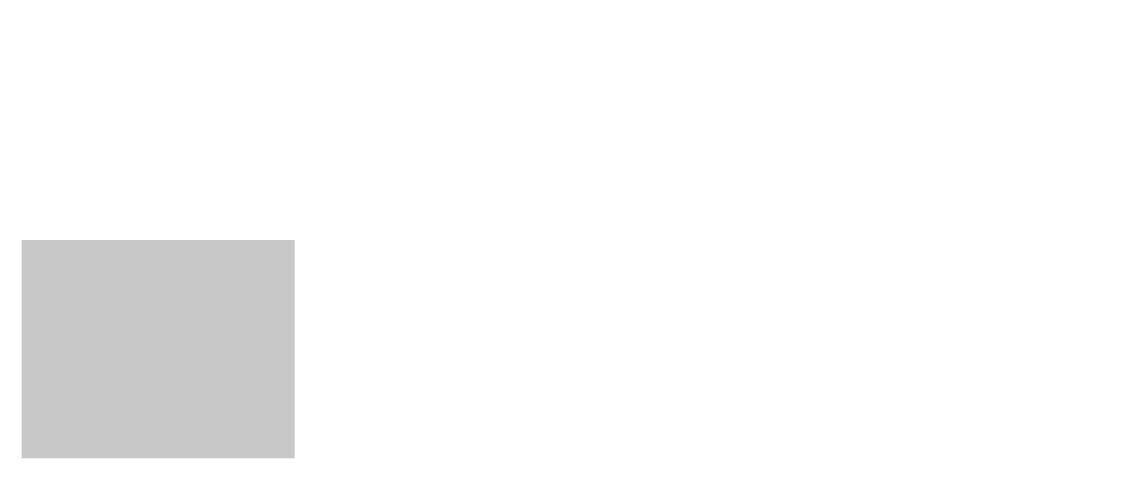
# Model space of a CAD drawing. Header units: metres. Extents: x 1000000 to 1000040, y 499994 to 500010.
import ezdxf

# ---------------------------------------------------------------- set-up
doc = ezdxf.new("R2010")
doc.units = ezdxf.units.M

msp = doc.modelspace()

# ---------------------------------------------------------------- hatches: boundary and pattern name
at = {"extrusion": (0, -0.6, 0.8)}
h = msp.add_hatch(color=3, dxfattribs=at)
h.paths.add_polyline_path([(1000020, 400000), (1000040, 400000), (1000040, 400020), (1000020, 400020)])
h.paths.add_polyline_path([(1000025, 400005), (1000035, 400005), (1000035, 400015), (1000025, 400015)], flags=16)

# ---------------------------------------------------------------- linework, layer by layer
at = {"color": 1, "extrusion": (0, -0.6, 0.8)}
msp.add_solid([(1000000, 400000, -299990), (1000010, 400000, -299990), (1000000, 400010, -299990), (1000010, 400010, -299990)], dxfattribs=at)

doc.saveas('drawing.dxf')
